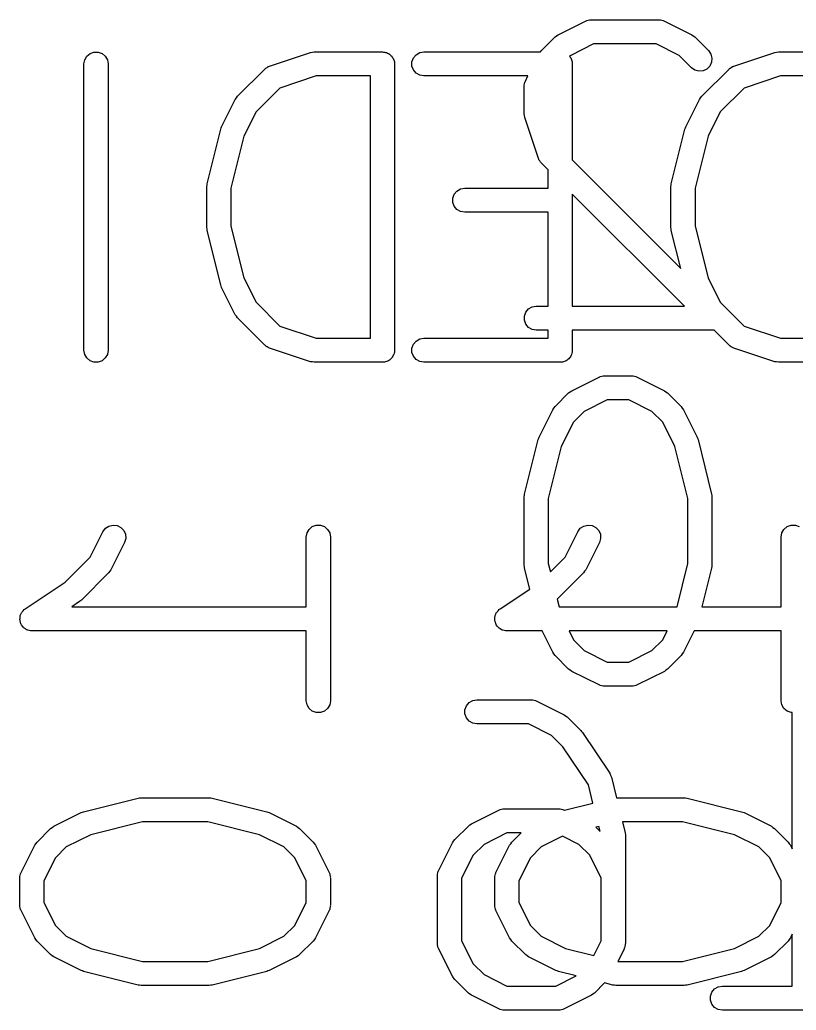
# Model space of a CAD drawing. Extents: x -0.3 to 76.5, y -74.5 to -2.2.
# Drawn here: x 69.185 to 72.455, y -29.723 to -25.55 of the extents above; entities that cross this region are included whole.
import ezdxf

# ---------------------------------------------------------------- set-up
doc = ezdxf.new("R2010")
doc.units = 0
doc.header["$MEASUREMENT"] = 0
doc.layers.add('BLACK', color=7, linetype='CONTINUOUS')

msp = doc.modelspace()

# ---------------------------------------------------------------- linework, layer by layer
at = {"layer": 'Black'}
for p, q in [((71.4524, -25.6131), (71.5673, -25.5556)), ((71.5673, -25.5556), (71.5701, -25.5548)), ((71.5701, -25.5548), (71.5726, -25.5533)), ((71.5726, -25.5533), (71.5785, -25.5523)), ((71.5785, -25.5523), (71.5842, -25.5506)), ((71.5842, -25.5506), (71.5871, -25.5508)), ((71.5871, -25.5508), (71.59, -25.5502)), ((71.59, -25.5502), (71.8773, -25.5502)), ((71.8773, -25.5502), (71.8802, -25.5508)), ((71.8802, -25.5508), (71.8831, -25.5506)), ((71.8831, -25.5506), (71.8888, -25.5523)), ((71.8888, -25.5523), (71.8947, -25.5533)), ((71.8947, -25.5533), (71.8972, -25.5548)), ((71.8972, -25.5548), (71.9, -25.5556)), ((71.9, -25.5556), (72.0149, -25.6131)), ((71.3817, -25.68), (71.4392, -25.6226)), ((71.4392, -25.6226), (71.4459, -25.6179)), ((71.4459, -25.6179), (71.4524, -25.6131)), ((72.0149, -25.6131), (72.0214, -25.6179)), ((72.0214, -25.6179), (72.0281, -25.6226)), ((72.0281, -25.6226), (72.0856, -25.68)), ((71.602, -25.6518), (71.5052, -25.7003)), ((71.8653, -25.6518), (71.602, -25.6518)), ((71.9621, -25.7003), (71.8653, -25.6518)), ((69.4585, -25.7187), (69.4673, -25.7034)), ((69.4673, -25.7034), (69.4808, -25.6921)), ((69.4808, -25.6921), (69.4974, -25.686)), ((69.4974, -25.686), (69.5151, -25.686)), ((69.5151, -25.686), (69.5316, -25.6921)), ((69.5316, -25.6921), (69.5452, -25.7034)), ((69.5452, -25.7034), (69.554, -25.7187)), ((70.2371, -25.7453), (70.4094, -25.6879)), ((70.4094, -25.6879), (70.4175, -25.6867)), ((70.4175, -25.6867), (70.4255, -25.6852)), ((70.4255, -25.6852), (70.7127, -25.6852)), ((70.7127, -25.6852), (70.7171, -25.686)), ((70.7171, -25.686), (70.7216, -25.686)), ((70.7216, -25.686), (70.7257, -25.6875)), ((70.7257, -25.6875), (70.7301, -25.6883)), ((70.7301, -25.6883), (70.734, -25.6905)), ((70.734, -25.6905), (70.7381, -25.6921)), ((70.7381, -25.6921), (70.7415, -25.6949)), ((70.7415, -25.6949), (70.7454, -25.6971)), ((70.7454, -25.6971), (70.7482, -25.7005)), ((70.7482, -25.7005), (70.7517, -25.7034)), ((70.7517, -25.7034), (70.7539, -25.7072)), ((70.8427, -25.7106), (70.8541, -25.6971)), ((70.8541, -25.6971), (70.8694, -25.6883)), ((70.8694, -25.6883), (70.8867, -25.6852)), ((70.8867, -25.6852), (71.3781, -25.6852)), ((71.3781, -25.6852), (71.3817, -25.68)), ((71.5052, -25.7003), (71.5009, -25.7046)), ((71.5009, -25.7046), (71.5024, -25.7072)), ((72.0137, -25.7519), (71.9621, -25.7003)), ((72.0856, -25.68), (72.0957, -25.6945)), ((72.0957, -25.6945), (72.1002, -25.7115)), ((72.1921, -25.7453), (72.3644, -25.6879)), ((72.3644, -25.6879), (72.3725, -25.6867)), ((72.3725, -25.6867), (72.3805, -25.6852)), ((72.3805, -25.6852), (72.6678, -25.6852)), ((69.4554, -25.736), (69.4585, -25.7187)), ((69.4554, -26.9425), (69.4554, -25.736)), ((69.554, -25.7187), (69.557, -25.736)), ((69.557, -25.736), (69.557, -26.9425)), ((70.2268, -25.7509), (70.2317, -25.7475)), ((70.2317, -25.7475), (70.2345, -25.7467)), ((70.2345, -25.7467), (70.2371, -25.7453)), ((70.7539, -25.7072), (70.7567, -25.7106)), ((70.7567, -25.7106), (70.7583, -25.7148)), ((70.7583, -25.7148), (70.7605, -25.7187)), ((70.7605, -25.7187), (70.7612, -25.7231)), ((70.7612, -25.7231), (70.7628, -25.7272)), ((70.7628, -25.7272), (70.7628, -25.7317)), ((70.7628, -25.7317), (70.7635, -25.736)), ((70.7635, -25.736), (70.7635, -26.9425)), ((70.8367, -25.7272), (70.8427, -25.7106)), ((70.8367, -25.7449), (70.8367, -25.7272)), ((70.8427, -25.7614), (70.8367, -25.7449)), ((71.5024, -25.7072), (71.5053, -25.7106)), ((71.5053, -25.7106), (71.5068, -25.7148)), ((71.5068, -25.7148), (71.509, -25.7187)), ((71.509, -25.7187), (71.5098, -25.7231)), ((71.5098, -25.7231), (71.5113, -25.7272)), ((71.5113, -25.7272), (71.5113, -25.7317)), ((71.5113, -25.7317), (71.5121, -25.736)), ((71.5121, -25.736), (71.5121, -26.1407)), ((72.0913, -25.7451), (72.0788, -25.7576)), ((72.0987, -25.7291), (72.0913, -25.7451)), ((72.1002, -25.7115), (72.0987, -25.7291)), ((72.1818, -25.7509), (72.1867, -25.7475)), ((72.1867, -25.7475), (72.1895, -25.7467)), ((72.1895, -25.7467), (72.1921, -25.7453)), ((70.1023, -25.8725), (70.2172, -25.7576)), ((70.2172, -25.7576), (70.2196, -25.7559)), ((70.2196, -25.7559), (70.2215, -25.7537)), ((70.2215, -25.7537), (70.2268, -25.7509)), ((70.4337, -25.7868), (70.2806, -25.8379)), ((70.6619, -25.7868), (70.4337, -25.7868)), ((70.6619, -26.8917), (70.6619, -25.7868)), ((70.8541, -25.775), (70.8427, -25.7614)), ((70.8694, -25.7838), (70.8541, -25.775)), ((70.8867, -25.7868), (70.8694, -25.7838)), ((71.3254, -25.7868), (70.8867, -25.7868)), ((71.3148, -25.8081), (71.3254, -25.7868)), ((72.0282, -25.762), (72.0137, -25.7519)), ((72.0452, -25.7666), (72.0282, -25.762)), ((72.0628, -25.765), (72.0452, -25.7666)), ((72.0573, -25.8725), (72.1722, -25.7576)), ((72.0788, -25.7576), (72.0628, -25.765)), ((72.1722, -25.7576), (72.1746, -25.7559)), ((72.1746, -25.7559), (72.1766, -25.7537)), ((72.1766, -25.7537), (72.1818, -25.7509)), ((72.3887, -25.7868), (72.2356, -25.8379)), ((72.617, -25.7868), (72.3887, -25.7868)), ((71.3094, -25.8309), (71.3099, -25.828)), ((71.3094, -25.9458), (71.3094, -25.8309)), ((71.3097, -25.825), (71.3114, -25.8193)), ((71.3099, -25.828), (71.3097, -25.825)), ((71.3114, -25.8193), (71.3125, -25.8135)), ((71.3125, -25.8135), (71.3139, -25.8109)), ((71.3139, -25.8109), (71.3148, -25.8081)), ((70.0976, -25.8792), (70.1023, -25.8725)), ((70.2806, -25.8379), (70.18, -25.9385)), ((72.0526, -25.8792), (72.0573, -25.8725)), ((72.2356, -25.8379), (72.135, -25.9385)), ((70.0353, -26.0006), (70.0928, -25.8857)), ((70.0928, -25.8857), (70.0976, -25.8792)), ((71.9903, -26.0006), (72.0478, -25.8857)), ((72.0478, -25.8857), (72.0526, -25.8792)), ((70.18, -25.9385), (70.1287, -26.041)), ((71.3108, -25.9538), (71.3094, -25.9458)), ((71.312, -25.9618), (71.3108, -25.9538)), ((72.135, -25.9385), (72.0837, -26.041)), ((71.3695, -26.1342), (71.312, -25.9618)), ((69.974, -26.2408), (70.0315, -26.011)), ((70.0315, -26.011), (70.0337, -26.0059)), ((70.0337, -26.0059), (70.0353, -26.0006)), ((71.9291, -26.2408), (71.9865, -26.011)), ((71.9865, -26.011), (71.9888, -26.0059)), ((71.9888, -26.0059), (71.9903, -26.0006)), ((70.1287, -26.041), (70.0741, -26.2594)), ((72.0837, -26.041), (72.0291, -26.2594)), ((71.3709, -26.1368), (71.3695, -26.1342)), ((71.3716, -26.1396), (71.3709, -26.1368)), ((71.375, -26.1445), (71.3716, -26.1396)), ((71.3779, -26.1497), (71.375, -26.1445)), ((71.3801, -26.1516), (71.3779, -26.1497)), ((71.3817, -26.154), (71.3801, -26.1516)), ((71.4105, -26.1828), (71.3817, -26.154)), ((71.5121, -26.1407), (71.969, -26.5976)), ((71.4105, -26.2598), (71.4105, -26.1828)), ((69.9725, -26.2531), (69.9736, -26.247)), ((69.9736, -26.247), (69.974, -26.2408)), ((71.9275, -26.2531), (71.9286, -26.247)), ((71.9286, -26.247), (71.9291, -26.2408)), ((69.9725, -26.4255), (69.9725, -26.2531)), ((70.0741, -26.2594), (70.0741, -26.4192)), ((71.0091, -26.3017), (71.0151, -26.2852)), ((71.0151, -26.2852), (71.0264, -26.2717)), ((71.0264, -26.2717), (71.0417, -26.2628)), ((71.0417, -26.2628), (71.0591, -26.2598)), ((71.0591, -26.2598), (71.4105, -26.2598)), ((71.9845, -26.7567), (71.5121, -26.2844)), ((71.5121, -26.2844), (71.5121, -26.7567)), ((71.9275, -26.4255), (71.9275, -26.2531)), ((72.0291, -26.2594), (72.0291, -26.4192)), ((71.0091, -26.3194), (71.0091, -26.3017)), ((71.0151, -26.336), (71.0091, -26.3194)), ((71.0264, -26.3495), (71.0151, -26.336)), ((71.0417, -26.3583), (71.0264, -26.3495)), ((71.0591, -26.3614), (71.0417, -26.3583)), ((71.4105, -26.3614), (71.0591, -26.3614)), ((71.4105, -26.7567), (71.4105, -26.3614)), ((69.9736, -26.4316), (69.9725, -26.4255)), ((69.974, -26.4378), (69.9736, -26.4316)), ((70.0315, -26.6676), (69.974, -26.4378)), ((70.0741, -26.4192), (70.1287, -26.6376)), ((71.9286, -26.4316), (71.9275, -26.4255)), ((71.9291, -26.4378), (71.9286, -26.4316)), ((71.969, -26.5976), (71.9291, -26.4378)), ((72.0291, -26.4192), (72.0837, -26.6376)), ((70.1287, -26.6376), (70.18, -26.7401)), ((72.0837, -26.6376), (72.135, -26.7401)), ((70.0337, -26.6727), (70.0315, -26.6676)), ((70.0353, -26.678), (70.0337, -26.6727)), ((70.0928, -26.7929), (70.0353, -26.678)), ((70.18, -26.7401), (70.2806, -26.8407)), ((72.135, -26.7401), (72.2356, -26.8407)), ((71.3102, -26.7987), (71.3162, -26.7821)), ((71.3162, -26.7821), (71.3276, -26.7686)), ((71.3276, -26.7686), (71.3428, -26.7598)), ((71.3428, -26.7598), (71.3602, -26.7567)), ((71.3602, -26.7567), (71.4105, -26.7567)), ((71.5121, -26.7567), (71.9845, -26.7567)), ((70.0976, -26.7995), (70.0928, -26.7929)), ((70.1023, -26.8061), (70.0976, -26.7995)), ((70.2172, -26.921), (70.1023, -26.8061)), ((71.3102, -26.8164), (71.3102, -26.7987)), ((71.3162, -26.8329), (71.3102, -26.8164)), ((71.3276, -26.8465), (71.3162, -26.8329)), ((70.2806, -26.8407), (70.4337, -26.8917)), ((71.3428, -26.8553), (71.3276, -26.8465)), ((71.3602, -26.8583), (71.3428, -26.8553)), ((71.4105, -26.8583), (71.3602, -26.8583)), ((71.4105, -26.8917), (71.4105, -26.8583)), ((72.1071, -26.8583), (71.5121, -26.8583)), ((71.5121, -26.8583), (71.5121, -26.9425)), ((72.1092, -26.858), (72.1071, -26.8583)), ((72.1722, -26.921), (72.1092, -26.858)), ((72.2356, -26.8407), (72.3887, -26.8917)), ((70.4337, -26.8917), (70.6619, -26.8917)), ((70.8427, -26.9171), (70.8541, -26.9036)), ((70.8541, -26.9036), (70.8694, -26.8948)), ((70.8694, -26.8948), (70.8867, -26.8917)), ((70.8867, -26.8917), (71.4105, -26.8917)), ((72.3887, -26.8917), (72.617, -26.8917)), ((69.4585, -26.9599), (69.4554, -26.9425)), ((69.557, -26.9425), (69.554, -26.9599)), ((70.2196, -26.9227), (70.2172, -26.921)), ((70.2215, -26.9249), (70.2196, -26.9227)), ((70.2268, -26.9277), (70.2215, -26.9249)), ((70.2317, -26.9311), (70.2268, -26.9277)), ((70.2345, -26.9319), (70.2317, -26.9311)), ((70.2371, -26.9333), (70.2345, -26.9319)), ((70.4094, -26.9907), (70.2371, -26.9333)), ((70.7612, -26.9555), (70.7605, -26.9599)), ((70.7628, -26.9514), (70.7612, -26.9555)), ((70.7635, -26.9425), (70.7628, -26.9469)), ((70.7628, -26.9469), (70.7628, -26.9514)), ((70.8367, -26.9337), (70.8427, -26.9171)), ((70.8367, -26.9514), (70.8367, -26.9337)), ((70.8427, -26.9679), (70.8367, -26.9514)), ((71.5098, -26.9555), (71.509, -26.9599)), ((71.5113, -26.9514), (71.5098, -26.9555)), ((71.5121, -26.9425), (71.5113, -26.9469)), ((71.5113, -26.9469), (71.5113, -26.9514)), ((72.1746, -26.9227), (72.1722, -26.921)), ((72.1766, -26.9249), (72.1746, -26.9227)), ((72.1818, -26.9277), (72.1766, -26.9249)), ((72.1867, -26.9311), (72.1818, -26.9277)), ((72.1895, -26.9319), (72.1867, -26.9311)), ((72.1921, -26.9333), (72.1895, -26.9319)), ((72.3644, -26.9907), (72.1921, -26.9333)), ((69.4673, -26.9752), (69.4585, -26.9599)), ((69.4808, -26.9865), (69.4673, -26.9752)), ((69.4974, -26.9926), (69.4808, -26.9865)), ((69.5151, -26.9926), (69.4974, -26.9926)), ((69.5316, -26.9865), (69.5151, -26.9926)), ((69.5452, -26.9752), (69.5316, -26.9865)), ((69.554, -26.9599), (69.5452, -26.9752)), ((70.4175, -26.9919), (70.4094, -26.9907)), ((70.4255, -26.9933), (70.4175, -26.9919)), ((70.7127, -26.9933), (70.4255, -26.9933)), ((70.7171, -26.9926), (70.7127, -26.9933)), ((70.7216, -26.9926), (70.7171, -26.9926)), ((70.7257, -26.9911), (70.7216, -26.9926)), ((70.7301, -26.9903), (70.7257, -26.9911)), ((70.734, -26.9881), (70.7301, -26.9903)), ((70.7381, -26.9865), (70.734, -26.9881)), ((70.7415, -26.9837), (70.7381, -26.9865)), ((70.7454, -26.9815), (70.7415, -26.9837)), ((70.7482, -26.9781), (70.7454, -26.9815)), ((70.7517, -26.9752), (70.7482, -26.9781)), ((70.7539, -26.9714), (70.7517, -26.9752)), ((70.7567, -26.9679), (70.7539, -26.9714)), ((70.7583, -26.9638), (70.7567, -26.9679)), ((70.7605, -26.9599), (70.7583, -26.9638)), ((70.8541, -26.9815), (70.8427, -26.9679)), ((70.8694, -26.9903), (70.8541, -26.9815)), ((70.8867, -26.9933), (70.8694, -26.9903)), ((71.4613, -26.9933), (70.8867, -26.9933)), ((71.4656, -26.9926), (71.4613, -26.9933)), ((71.4701, -26.9926), (71.4656, -26.9926)), ((71.4743, -26.9911), (71.4701, -26.9926)), ((71.4786, -26.9903), (71.4743, -26.9911)), ((71.4825, -26.9881), (71.4786, -26.9903)), ((71.4867, -26.9865), (71.4825, -26.9881)), ((71.4901, -26.9837), (71.4867, -26.9865)), ((71.4939, -26.9815), (71.4901, -26.9837)), ((71.4968, -26.9781), (71.4939, -26.9815)), ((71.5002, -26.9752), (71.4968, -26.9781)), ((71.5024, -26.9714), (71.5002, -26.9752)), ((71.5053, -26.9679), (71.5024, -26.9714)), ((71.5068, -26.9638), (71.5053, -26.9679)), ((71.509, -26.9599), (71.5068, -26.9638)), ((72.3725, -26.9919), (72.3644, -26.9907)), ((72.3805, -26.9933), (72.3725, -26.9919)), ((72.6678, -26.9933), (72.3805, -26.9933)), ((71.5099, -27.1131), (71.6248, -27.0556)), ((71.6248, -27.0556), (71.6276, -27.0548)), ((71.6276, -27.0548), (71.6301, -27.0533)), ((71.6301, -27.0533), (71.636, -27.0523)), ((71.636, -27.0523), (71.6417, -27.0506)), ((71.6417, -27.0506), (71.6446, -27.0508)), ((71.6446, -27.0508), (71.6475, -27.0502)), ((71.6475, -27.0502), (71.7624, -27.0502)), ((71.7624, -27.0502), (71.7653, -27.0508)), ((71.7653, -27.0508), (71.7682, -27.0506)), ((71.7682, -27.0506), (71.7739, -27.0523)), ((71.7739, -27.0523), (71.7798, -27.0533)), ((71.7798, -27.0533), (71.7823, -27.0548)), ((71.7823, -27.0548), (71.7851, -27.0556)), ((71.7851, -27.0556), (71.9, -27.1131)), ((71.4392, -27.18), (71.4967, -27.1226)), ((71.4967, -27.1226), (71.5033, -27.1179)), ((71.5033, -27.1179), (71.5099, -27.1131)), ((71.9, -27.1131), (71.9065, -27.1179)), ((71.9065, -27.1179), (71.9132, -27.1226)), ((71.9132, -27.1226), (71.9707, -27.18)), ((71.6595, -27.1518), (71.5627, -27.2003)), ((71.7504, -27.1518), (71.6595, -27.1518)), ((71.8472, -27.2003), (71.7504, -27.1518)), ((71.3722, -27.3081), (71.4297, -27.1932)), ((71.4297, -27.1932), (71.4345, -27.1867)), ((71.4345, -27.1867), (71.4392, -27.18)), ((71.5627, -27.2003), (71.5169, -27.246)), ((71.893, -27.246), (71.8472, -27.2003)), ((71.9707, -27.18), (71.9753, -27.1867)), ((71.9753, -27.1867), (71.9802, -27.1932)), ((71.9802, -27.1932), (72.0376, -27.3081)), ((71.5169, -27.246), (71.4656, -27.3486)), ((71.9443, -27.3486), (71.893, -27.246)), ((71.3109, -27.5483), (71.3684, -27.3185)), ((71.3684, -27.3185), (71.3706, -27.3135)), ((71.3706, -27.3135), (71.3722, -27.3081)), ((72.0376, -27.3081), (72.0392, -27.3135)), ((72.0392, -27.3135), (72.0415, -27.3185)), ((72.0415, -27.3185), (72.0989, -27.5483)), ((71.4656, -27.3486), (71.411, -27.5669)), ((71.9988, -27.5669), (71.9443, -27.3486)), ((71.3094, -27.5607), (71.3105, -27.5545)), ((71.3094, -27.8479), (71.3094, -27.5607)), ((71.3105, -27.5545), (71.3109, -27.5483)), ((71.411, -27.5669), (71.411, -27.8417)), ((71.9988, -27.8417), (71.9988, -27.5669)), ((72.0989, -27.5483), (72.0994, -27.5545)), ((72.0994, -27.5545), (72.1004, -27.5607)), ((72.1004, -27.5607), (72.1004, -27.8479)), ((69.4816, -27.8146), (69.5353, -27.7071)), ((69.5353, -27.7071), (69.5458, -27.6929)), ((69.5458, -27.6929), (69.5606, -27.6832)), ((69.5606, -27.6832), (69.5777, -27.6791)), ((69.5777, -27.6791), (69.5952, -27.6811)), ((69.5952, -27.6811), (69.611, -27.689)), ((69.611, -27.689), (69.6232, -27.7018)), ((69.6232, -27.7018), (69.6302, -27.718)), ((70.3948, -27.7124), (70.4036, -27.6972)), ((70.4036, -27.6972), (70.4171, -27.6858)), ((70.4171, -27.6858), (70.4337, -27.6798)), ((70.4337, -27.6798), (70.4514, -27.6798)), ((70.4514, -27.6798), (70.4679, -27.6858)), ((70.4679, -27.6858), (70.4815, -27.6972)), ((70.4815, -27.6972), (70.4903, -27.7124)), ((71.4816, -27.8146), (71.5353, -27.7071)), ((71.5353, -27.7071), (71.5458, -27.6929)), ((71.5458, -27.6929), (71.5606, -27.6832)), ((71.5606, -27.6832), (71.5777, -27.6791)), ((71.5777, -27.6791), (71.5952, -27.6811)), ((71.5952, -27.6811), (71.611, -27.689)), ((71.611, -27.689), (71.6232, -27.7018)), ((71.6232, -27.7018), (71.6302, -27.718)), ((72.3948, -27.7124), (72.4036, -27.6972)), ((72.4036, -27.6972), (72.4171, -27.6858)), ((72.4171, -27.6858), (72.4337, -27.6798)), ((72.4337, -27.6798), (72.4514, -27.6798)), ((72.4514, -27.6798), (72.4679, -27.6858)), ((69.6312, -27.7356), (69.6262, -27.7525)), ((69.6302, -27.718), (69.6312, -27.7356)), ((70.3917, -27.7298), (70.3948, -27.7124)), ((70.3917, -28.0237), (70.3917, -27.7298)), ((70.4903, -27.7124), (70.4933, -27.7298)), ((70.4933, -27.7298), (70.4933, -28.4192)), ((71.6312, -27.7356), (71.6262, -27.7525)), ((71.6302, -27.718), (71.6312, -27.7356)), ((72.3917, -27.7298), (72.3948, -27.7124)), ((72.3917, -28.0237), (72.3917, -27.7298)), ((69.6262, -27.7525), (69.5687, -27.8674)), ((71.6262, -27.7525), (71.5687, -27.8674)), ((69.376, -27.9201), (69.4816, -27.8146)), ((71.4197, -27.8765), (71.4816, -27.8146)), ((69.5639, -27.874), (69.5592, -27.8806)), ((69.5687, -27.8674), (69.5639, -27.874)), ((71.3105, -27.8541), (71.3094, -27.8479)), ((71.3109, -27.8602), (71.3105, -27.8541)), ((71.3331, -27.9488), (71.3109, -27.8602)), ((71.411, -27.8417), (71.4197, -27.8765)), ((71.5639, -27.874), (71.5592, -27.8806)), ((71.5687, -27.8674), (71.5639, -27.874)), ((71.9533, -28.0237), (71.9988, -27.8417)), ((72.0989, -27.8602), (72.0581, -28.0237)), ((72.0994, -27.8541), (72.0989, -27.8602)), ((72.1004, -27.8479), (72.0994, -27.8541)), ((69.5592, -27.8806), (69.4443, -27.9955)), ((71.5592, -27.8806), (71.4484, -27.9914)), ((69.2079, -28.0323), (69.376, -27.9201)), ((71.2079, -28.0323), (71.3331, -27.9488)), ((69.4402, -27.9984), (69.4366, -28.0019)), ((69.4443, -27.9955), (69.4402, -27.9984)), ((71.4484, -27.9914), (71.4565, -28.0237)), ((69.1951, -28.0444), (69.1995, -28.0403)), ((69.1995, -28.0403), (69.2034, -28.0356)), ((69.2034, -28.0356), (69.2058, -28.0342)), ((69.2058, -28.0342), (69.2079, -28.0323)), ((69.4366, -28.0019), (69.4038, -28.0237)), ((69.4038, -28.0237), (70.3917, -28.0237)), ((71.1951, -28.0444), (71.1995, -28.0403)), ((71.1995, -28.0403), (71.2034, -28.0356)), ((71.2034, -28.0356), (71.2058, -28.0342)), ((71.2058, -28.0342), (71.2079, -28.0323)), ((71.4565, -28.0237), (71.9533, -28.0237)), ((72.0581, -28.0237), (72.3917, -28.0237)), ((69.1854, -28.0778), (69.186, -28.0718)), ((69.186, -28.0805), (69.1854, -28.0778)), ((69.186, -28.0657), (69.187, -28.0631)), ((69.186, -28.0718), (69.186, -28.0657)), ((69.186, -28.0833), (69.186, -28.0805)), ((69.1881, -28.089), (69.186, -28.0833)), ((69.187, -28.0631), (69.1873, -28.0603)), ((69.1873, -28.0603), (69.19, -28.0548)), ((69.19, -28.0548), (69.1921, -28.0491)), ((69.1921, -28.0491), (69.1939, -28.047)), ((69.1939, -28.047), (69.1951, -28.0444)), ((71.1854, -28.0778), (71.186, -28.0718)), ((71.186, -28.0805), (71.1854, -28.0778)), ((71.186, -28.0657), (71.187, -28.0631)), ((71.186, -28.0718), (71.186, -28.0657)), ((71.186, -28.0833), (71.186, -28.0805)), ((71.1881, -28.089), (71.186, -28.0833)), ((71.187, -28.0631), (71.1873, -28.0603)), ((71.1873, -28.0603), (71.19, -28.0548)), ((71.19, -28.0548), (71.1921, -28.0491)), ((71.1921, -28.0491), (71.1939, -28.047)), ((71.1939, -28.047), (71.1951, -28.0444)), ((69.1895, -28.0949), (69.1881, -28.089)), ((69.1911, -28.0973), (69.1895, -28.0949)), ((69.1921, -28.0999), (69.1911, -28.0973)), ((69.196, -28.1046), (69.1921, -28.0999)), ((69.1993, -28.1096), (69.196, -28.1046)), ((69.2016, -28.1113), (69.1993, -28.1096)), ((69.2034, -28.1134), (69.2016, -28.1113)), ((69.2086, -28.1165), (69.2034, -28.1134)), ((69.2135, -28.1201), (69.2086, -28.1165)), ((69.2162, -28.1209), (69.2135, -28.1201)), ((69.2187, -28.1223), (69.2162, -28.1209)), ((69.2246, -28.1233), (69.2187, -28.1223)), ((69.2305, -28.125), (69.2246, -28.1233)), ((69.2333, -28.1248), (69.2305, -28.125)), ((69.236, -28.1253), (69.2333, -28.1248)), ((70.3917, -28.1253), (69.236, -28.1253)), ((70.3917, -28.4192), (70.3917, -28.1253)), ((71.1895, -28.0949), (71.1881, -28.089)), ((71.1911, -28.0973), (71.1895, -28.0949)), ((71.1921, -28.0999), (71.1911, -28.0973)), ((71.196, -28.1046), (71.1921, -28.0999)), ((71.1993, -28.1096), (71.196, -28.1046)), ((71.2016, -28.1113), (71.1993, -28.1096)), ((71.2034, -28.1134), (71.2016, -28.1113)), ((71.2086, -28.1165), (71.2034, -28.1134)), ((71.2135, -28.1201), (71.2086, -28.1165)), ((71.2162, -28.1209), (71.2135, -28.1201)), ((71.2187, -28.1223), (71.2162, -28.1209)), ((71.2246, -28.1233), (71.2187, -28.1223)), ((71.2305, -28.125), (71.2246, -28.1233)), ((71.2333, -28.1248), (71.2305, -28.125)), ((71.236, -28.1253), (71.2333, -28.1248)), ((71.3847, -28.1253), (71.236, -28.1253)), ((71.4297, -28.2154), (71.3847, -28.1253)), ((71.4983, -28.1253), (71.5169, -28.1626)), ((71.9116, -28.1253), (71.4983, -28.1253)), ((71.893, -28.1626), (71.9116, -28.1253)), ((72.0252, -28.1253), (71.9802, -28.2154)), ((72.3917, -28.1253), (72.0252, -28.1253)), ((72.3917, -28.4192), (72.3917, -28.1253)), ((71.5169, -28.1626), (71.5627, -28.2083)), ((71.8472, -28.2083), (71.893, -28.1626)), ((71.5627, -28.2083), (71.6595, -28.2567)), ((71.7504, -28.2567), (71.8472, -28.2083)), ((71.4345, -28.2219), (71.4297, -28.2154)), ((71.4392, -28.2286), (71.4345, -28.2219)), ((71.4967, -28.286), (71.4392, -28.2286)), ((71.9707, -28.2286), (71.9132, -28.286)), ((71.9753, -28.2219), (71.9707, -28.2286)), ((71.9802, -28.2154), (71.9753, -28.2219)), ((71.5033, -28.2907), (71.4967, -28.286)), ((71.5099, -28.2955), (71.5033, -28.2907)), ((71.6595, -28.2567), (71.7504, -28.2567)), ((71.9065, -28.2907), (71.9, -28.2955)), ((71.9132, -28.286), (71.9065, -28.2907)), ((71.6248, -28.353), (71.5099, -28.2955)), ((71.9, -28.2955), (71.7851, -28.353)), ((71.6276, -28.3538), (71.6248, -28.353)), ((71.6301, -28.3553), (71.6276, -28.3538)), ((71.636, -28.3563), (71.6301, -28.3553)), ((71.6417, -28.358), (71.636, -28.3563)), ((71.6446, -28.3578), (71.6417, -28.358)), ((71.6475, -28.3583), (71.6446, -28.3578)), ((71.7624, -28.3583), (71.6475, -28.3583)), ((71.7653, -28.3578), (71.7624, -28.3583)), ((71.7682, -28.358), (71.7653, -28.3578)), ((71.7739, -28.3563), (71.7682, -28.358)), ((71.7798, -28.3553), (71.7739, -28.3563)), ((71.7823, -28.3538), (71.7798, -28.3553)), ((71.7851, -28.353), (71.7823, -28.3538)), ((71.0775, -28.4271), (71.0927, -28.4183)), ((71.0927, -28.4183), (71.1101, -28.4152)), ((71.1101, -28.4152), (71.3399, -28.4152)), ((71.3399, -28.4152), (71.3428, -28.4158)), ((71.3428, -28.4158), (71.3457, -28.4156)), ((71.3457, -28.4156), (71.3514, -28.4173)), ((71.3514, -28.4173), (71.3573, -28.4183)), ((71.3573, -28.4183), (71.3598, -28.4198)), ((70.3948, -28.4366), (70.3917, -28.4192)), ((70.4036, -28.4519), (70.3948, -28.4366)), ((70.4171, -28.4632), (70.4036, -28.4519)), ((70.4815, -28.4519), (70.4679, -28.4632)), ((70.4903, -28.4366), (70.4815, -28.4519)), ((70.4933, -28.4192), (70.4903, -28.4366)), ((71.0601, -28.4572), (71.0661, -28.4406)), ((71.0601, -28.4749), (71.0601, -28.4572)), ((71.0661, -28.4406), (71.0775, -28.4271)), ((71.3598, -28.4198), (71.3626, -28.4206)), ((71.3626, -28.4206), (71.4776, -28.4781)), ((72.3948, -28.4366), (72.3917, -28.4192)), ((72.4036, -28.4519), (72.3948, -28.4366)), ((72.4171, -28.4632), (72.4036, -28.4519)), ((70.4337, -28.4693), (70.4171, -28.4632)), ((70.4514, -28.4693), (70.4337, -28.4693)), ((70.4679, -28.4632), (70.4514, -28.4693)), ((71.0661, -28.4914), (71.0601, -28.4749)), ((71.0775, -28.505), (71.0661, -28.4914)), ((71.4776, -28.4781), (71.4841, -28.4829)), ((71.4841, -28.4829), (71.4908, -28.4876)), ((71.4908, -28.4876), (71.5482, -28.545)), ((72.4337, -28.4693), (72.4171, -28.4632)), ((72.4382, -28.4693), (72.4337, -28.4693)), ((72.4382, -29.0438), (72.4382, -28.4693)), ((71.0927, -28.5138), (71.0775, -28.505)), ((71.1101, -28.5168), (71.0927, -28.5138)), ((71.3279, -28.5168), (71.1101, -28.5168)), ((71.4247, -28.5653), (71.3279, -28.5168)), ((71.4728, -28.6133), (71.4247, -28.5653)), ((71.5482, -28.545), (71.5511, -28.5491)), ((71.5511, -28.5491), (71.5546, -28.5528)), ((71.5546, -28.5528), (71.6695, -28.7251)), ((71.58, -28.7742), (71.4728, -28.6133)), ((71.6695, -28.7251), (71.6729, -28.733)), ((71.6729, -28.733), (71.6765, -28.741)), ((71.6765, -28.741), (71.6982, -28.8281)), ((71.5992, -28.8506), (71.58, -28.7742)), ((69.4535, -28.887), (69.6833, -28.8296)), ((69.6833, -28.8296), (69.6895, -28.8291)), ((69.6895, -28.8291), (69.6957, -28.8281)), ((69.6957, -28.8281), (69.9829, -28.8281)), ((69.9829, -28.8281), (69.9891, -28.8291)), ((69.9891, -28.8291), (69.9952, -28.8296)), ((69.9952, -28.8296), (70.2251, -28.887)), ((71.6982, -28.8281), (71.9829, -28.8281)), ((71.9829, -28.8281), (71.9891, -28.8291)), ((71.9891, -28.8291), (71.9952, -28.8296)), ((71.9952, -28.8296), (72.2251, -28.887)), ((71.2076, -28.8779), (71.2135, -28.8769)), ((71.2135, -28.8769), (71.2192, -28.8752)), ((71.2192, -28.8752), (71.2221, -28.8754)), ((71.2221, -28.8754), (71.225, -28.8749)), ((71.225, -28.8749), (71.4548, -28.8749)), ((71.4548, -28.8749), (71.4577, -28.8754)), ((71.4577, -28.8754), (71.4606, -28.8752)), ((71.4606, -28.8752), (71.4663, -28.8769)), ((71.4663, -28.8769), (71.4722, -28.8779)), ((71.4786, -28.8808), (71.5992, -28.8506)), ((69.3282, -28.9483), (69.4431, -28.8909)), ((69.4431, -28.8909), (69.4485, -28.8893)), ((69.4485, -28.8893), (69.4535, -28.887)), ((70.2251, -28.887), (70.2301, -28.8893)), ((70.2301, -28.8893), (70.2355, -28.8909)), ((70.2355, -28.8909), (70.3504, -28.9483)), ((71.0874, -28.9377), (71.2023, -28.8802)), ((71.2023, -28.8802), (71.2051, -28.8794)), ((71.2051, -28.8794), (71.2076, -28.8779)), ((71.4722, -28.8779), (71.4747, -28.8794)), ((71.4747, -28.8794), (71.4776, -28.8802)), ((71.4776, -28.8802), (71.4786, -28.8808)), ((72.2251, -28.887), (72.2301, -28.8893)), ((72.2301, -28.8893), (72.2355, -28.8909)), ((72.2355, -28.8909), (72.3504, -28.9483)), ((69.2576, -29.0153), (69.315, -28.9578)), ((69.315, -28.9578), (69.3217, -28.9532)), ((69.3217, -28.9532), (69.3282, -28.9483)), ((69.7019, -28.9297), (69.4836, -28.9842)), ((69.9767, -28.9297), (69.7019, -28.9297)), ((70.195, -28.9842), (69.9767, -28.9297)), ((70.3504, -28.9483), (70.3569, -28.9532)), ((70.3569, -28.9532), (70.3636, -28.9578)), ((70.3636, -28.9578), (70.421, -29.0153)), ((71.0167, -29.0046), (71.0742, -28.9472)), ((71.0742, -28.9472), (71.0809, -28.9425)), ((71.0809, -28.9425), (71.0874, -28.9377)), ((71.6238, -28.9492), (71.6109, -28.9524)), ((71.6109, -28.9524), (71.6292, -28.9707)), ((71.6292, -28.9707), (71.6238, -28.9492)), ((71.7236, -28.9297), (71.7339, -28.9708)), ((71.9767, -28.9297), (71.7236, -28.9297)), ((72.195, -28.9842), (71.9767, -28.9297)), ((72.3504, -28.9483), (72.3569, -28.9532)), ((72.3569, -28.9532), (72.3636, -28.9578)), ((72.3636, -28.9578), (72.421, -29.0153)), ((69.4836, -28.9842), (69.381, -29.0355)), ((70.2976, -29.0355), (70.195, -28.9842)), ((71.237, -28.9765), (71.1402, -29.0249)), ((71.2964, -28.9765), (71.237, -28.9765)), ((71.2576, -29.0153), (71.2964, -28.9765)), ((71.471, -28.9905), (71.381, -29.0355)), ((71.5396, -29.0249), (71.471, -28.9905)), ((71.7339, -28.9708), (71.7344, -28.977)), ((71.7344, -28.977), (71.7354, -28.9831)), ((71.7354, -28.9831), (71.7354, -29.4427)), ((72.2976, -29.0355), (72.195, -28.9842)), ((69.1906, -29.1434), (69.2481, -29.0285)), ((69.2481, -29.0285), (69.2529, -29.022)), ((69.2529, -29.022), (69.2576, -29.0153)), ((69.381, -29.0355), (69.3353, -29.0813)), ((70.3433, -29.0813), (70.2976, -29.0355)), ((70.421, -29.0153), (70.4257, -29.022)), ((70.4257, -29.022), (70.4305, -29.0285)), ((70.4305, -29.0285), (70.488, -29.1434)), ((70.9498, -29.1328), (71.0072, -29.0179)), ((71.0072, -29.0179), (71.0121, -29.0113)), ((71.0121, -29.0113), (71.0167, -29.0046)), ((71.1402, -29.0249), (71.0944, -29.0707)), ((71.1906, -29.1434), (71.2481, -29.0285)), ((71.2481, -29.0285), (71.2529, -29.022)), ((71.2529, -29.022), (71.2576, -29.0153)), ((71.381, -29.0355), (71.3353, -29.0813)), ((71.5854, -29.0707), (71.5396, -29.0249)), ((72.3433, -29.0813), (72.2976, -29.0355)), ((72.421, -29.0153), (72.4257, -29.022)), ((72.4257, -29.022), (72.4305, -29.0285)), ((72.4305, -29.0285), (72.4382, -29.0438)), ((69.3353, -29.0813), (69.2868, -29.1781)), ((70.3917, -29.1781), (70.3433, -29.0813)), ((71.0944, -29.0707), (71.046, -29.1675)), ((71.3353, -29.0813), (71.2868, -29.1781)), ((71.6338, -29.1675), (71.5854, -29.0707)), ((72.3917, -29.1781), (72.3433, -29.0813)), ((69.1852, -29.1661), (69.1858, -29.1632)), ((69.1852, -29.281), (69.1852, -29.1661)), ((69.1856, -29.1603), (69.1873, -29.1546)), ((69.1858, -29.1632), (69.1856, -29.1603)), ((69.1873, -29.1546), (69.1883, -29.1487)), ((69.1883, -29.1487), (69.1898, -29.1462)), ((69.1898, -29.1462), (69.1906, -29.1434)), ((70.488, -29.1434), (70.4888, -29.1462)), ((70.4888, -29.1462), (70.4903, -29.1487)), ((70.4903, -29.1487), (70.4913, -29.1546)), ((70.4913, -29.1546), (70.493, -29.1603)), ((70.493, -29.1603), (70.4928, -29.1632)), ((70.4928, -29.1632), (70.4933, -29.1661)), ((70.4933, -29.1661), (70.4933, -29.281)), ((70.9444, -29.1555), (70.9449, -29.1526)), ((70.9444, -29.4427), (70.9444, -29.1555)), ((70.9447, -29.1497), (70.9464, -29.144)), ((70.9449, -29.1526), (70.9447, -29.1497)), ((70.9464, -29.144), (70.9475, -29.1381)), ((70.9475, -29.1381), (70.9489, -29.1356)), ((70.9489, -29.1356), (70.9498, -29.1328)), ((71.046, -29.1675), (71.046, -29.4307)), ((71.1852, -29.1661), (71.1858, -29.1632)), ((71.1852, -29.281), (71.1852, -29.1661)), ((71.1856, -29.1603), (71.1873, -29.1546)), ((71.1858, -29.1632), (71.1856, -29.1603)), ((71.1873, -29.1546), (71.1883, -29.1487)), ((71.1883, -29.1487), (71.1898, -29.1462)), ((71.1898, -29.1462), (71.1906, -29.1434)), ((71.6338, -29.4307), (71.6338, -29.1675)), ((69.2868, -29.1781), (69.2868, -29.269)), ((70.3917, -29.269), (70.3917, -29.1781)), ((71.2868, -29.1781), (71.2868, -29.269)), ((72.3917, -29.269), (72.3917, -29.1781)), ((69.1858, -29.2839), (69.1852, -29.281)), ((69.1856, -29.2868), (69.1858, -29.2839)), ((69.1873, -29.2925), (69.1856, -29.2868)), ((69.1883, -29.2984), (69.1873, -29.2925)), ((69.2868, -29.269), (69.3353, -29.3658)), ((70.3433, -29.3658), (70.3917, -29.269)), ((70.4913, -29.2925), (70.4903, -29.2984)), ((70.493, -29.2868), (70.4913, -29.2925)), ((70.4933, -29.281), (70.4928, -29.2839)), ((70.4928, -29.2839), (70.493, -29.2868)), ((71.1858, -29.2839), (71.1852, -29.281)), ((71.1856, -29.2868), (71.1858, -29.2839)), ((71.1873, -29.2925), (71.1856, -29.2868)), ((71.1883, -29.2984), (71.1873, -29.2925)), ((71.2868, -29.269), (71.3353, -29.3658)), ((72.3433, -29.3658), (72.3917, -29.269)), ((69.1898, -29.3009), (69.1883, -29.2984)), ((69.1906, -29.3037), (69.1898, -29.3009)), ((69.2481, -29.4186), (69.1906, -29.3037)), ((70.488, -29.3037), (70.4305, -29.4186)), ((70.4888, -29.3009), (70.488, -29.3037)), ((70.4903, -29.2984), (70.4888, -29.3009)), ((71.1898, -29.3009), (71.1883, -29.2984)), ((71.1906, -29.3037), (71.1898, -29.3009)), ((71.2481, -29.4186), (71.1906, -29.3037)), ((69.3353, -29.3658), (69.381, -29.4116)), ((70.2976, -29.4116), (70.3433, -29.3658)), ((71.3353, -29.3658), (71.381, -29.4116)), ((72.2976, -29.4116), (72.3433, -29.3658)), ((69.2529, -29.4252), (69.2481, -29.4186)), ((69.381, -29.4116), (69.4836, -29.4629)), ((70.195, -29.4629), (70.2976, -29.4116)), ((70.4305, -29.4186), (70.4257, -29.4252)), ((71.2529, -29.4252), (71.2481, -29.4186)), ((71.381, -29.4116), (71.4836, -29.4629)), ((72.195, -29.4629), (72.2976, -29.4116)), ((72.4305, -29.4186), (72.4257, -29.4252)), ((72.4382, -29.4034), (72.4305, -29.4186)), ((72.4382, -29.6217), (72.4382, -29.4034)), ((69.2576, -29.4318), (69.2529, -29.4252)), ((69.315, -29.4893), (69.2576, -29.4318)), ((70.421, -29.4318), (70.3636, -29.4893)), ((70.4257, -29.4252), (70.421, -29.4318)), ((70.9449, -29.4456), (70.9444, -29.4427)), ((70.9447, -29.4485), (70.9449, -29.4456)), ((70.9464, -29.4543), (70.9447, -29.4485)), ((70.9475, -29.4601), (70.9464, -29.4543)), ((70.9489, -29.4626), (70.9475, -29.4601)), ((71.046, -29.4307), (71.0944, -29.5276)), ((71.2576, -29.4318), (71.2529, -29.4252)), ((71.315, -29.4893), (71.2576, -29.4318)), ((71.6029, -29.4927), (71.6338, -29.4307)), ((71.7324, -29.4601), (71.7309, -29.4626)), ((71.7334, -29.4543), (71.7324, -29.4601)), ((71.7351, -29.4485), (71.7334, -29.4543)), ((71.7354, -29.4427), (71.7349, -29.4456)), ((71.7349, -29.4456), (71.7351, -29.4485)), ((72.421, -29.4318), (72.3636, -29.4893)), ((72.4257, -29.4252), (72.421, -29.4318)), ((69.3217, -29.494), (69.315, -29.4893)), ((69.3282, -29.4988), (69.3217, -29.494)), ((69.4431, -29.5563), (69.3282, -29.4988)), ((69.4836, -29.4629), (69.7019, -29.5175)), ((69.9767, -29.5175), (70.195, -29.4629)), ((70.3504, -29.4988), (70.2355, -29.5563)), ((70.3569, -29.494), (70.3504, -29.4988)), ((70.3636, -29.4893), (70.3569, -29.494)), ((70.9498, -29.4655), (70.9489, -29.4626)), ((71.0072, -29.5804), (70.9498, -29.4655)), ((71.3217, -29.494), (71.315, -29.4893)), ((71.3282, -29.4988), (71.3217, -29.494)), ((71.4431, -29.5563), (71.3282, -29.4988)), ((71.4836, -29.4629), (71.6029, -29.4927)), ((71.7301, -29.4655), (71.7041, -29.5175)), ((71.7309, -29.4626), (71.7301, -29.4655)), ((71.9767, -29.5175), (72.195, -29.4629)), ((72.3504, -29.4988), (72.2355, -29.5563)), ((72.3569, -29.494), (72.3504, -29.4988)), ((72.3636, -29.4893), (72.3569, -29.494)), ((69.7019, -29.5175), (69.9767, -29.5175)), ((71.0944, -29.5276), (71.1402, -29.5733)), ((71.7041, -29.5175), (71.9767, -29.5175)), ((69.4485, -29.5579), (69.4431, -29.5563)), ((69.4535, -29.5601), (69.4485, -29.5579)), ((69.6833, -29.6176), (69.4535, -29.5601)), ((70.2251, -29.5601), (69.9952, -29.6176)), ((70.2301, -29.5579), (70.2251, -29.5601)), ((70.2355, -29.5563), (70.2301, -29.5579)), ((71.0121, -29.5869), (71.0072, -29.5804)), ((71.0167, -29.5936), (71.0121, -29.5869)), ((71.1402, -29.5733), (71.237, -29.6217)), ((71.4428, -29.6217), (71.5286, -29.5789)), ((71.4485, -29.5579), (71.4431, -29.5563)), ((71.4535, -29.5601), (71.4485, -29.5579)), ((71.5286, -29.5789), (71.4535, -29.5601)), ((72.2251, -29.5601), (71.9952, -29.6176)), ((72.2301, -29.5579), (72.2251, -29.5601)), ((72.2355, -29.5563), (72.2301, -29.5579)), ((69.6895, -29.618), (69.6833, -29.6176)), ((69.6957, -29.6191), (69.6895, -29.618)), ((69.9829, -29.6191), (69.6957, -29.6191)), ((69.9891, -29.618), (69.9829, -29.6191)), ((69.9952, -29.6176), (69.9891, -29.618)), ((71.0742, -29.651), (71.0167, -29.5936)), ((71.237, -29.6217), (71.4428, -29.6217)), ((71.648, -29.6087), (71.6057, -29.651)), ((71.6833, -29.6176), (71.648, -29.6087)), ((71.6895, -29.618), (71.6833, -29.6176)), ((71.6957, -29.6191), (71.6895, -29.618)), ((71.9829, -29.6191), (71.6957, -29.6191)), ((71.9891, -29.618), (71.9829, -29.6191)), ((71.9952, -29.6176), (71.9891, -29.618)), ((72.1116, -29.6336), (72.1269, -29.6248)), ((72.1269, -29.6248), (72.1443, -29.6217)), ((72.1443, -29.6217), (72.4382, -29.6217)), ((71.0809, -29.6557), (71.0742, -29.651)), ((71.0874, -29.6605), (71.0809, -29.6557)), ((71.2023, -29.718), (71.0874, -29.6605)), ((71.5925, -29.6605), (71.4776, -29.718)), ((71.599, -29.6557), (71.5925, -29.6605)), ((71.6057, -29.651), (71.599, -29.6557)), ((72.0942, -29.6637), (72.1003, -29.6471)), ((72.0942, -29.6814), (72.0942, -29.6637)), ((72.1003, -29.6471), (72.1116, -29.6336)), ((72.1003, -29.6979), (72.0942, -29.6814)), ((72.1116, -29.7115), (72.1003, -29.6979)), ((72.1269, -29.7203), (72.1116, -29.7115)), ((71.2051, -29.7188), (71.2023, -29.718)), ((71.2076, -29.7203), (71.2051, -29.7188)), ((71.2135, -29.7213), (71.2076, -29.7203)), ((71.2192, -29.723), (71.2135, -29.7213)), ((71.2221, -29.7228), (71.2192, -29.723)), ((71.225, -29.7233), (71.2221, -29.7228)), ((71.4548, -29.7233), (71.225, -29.7233)), ((71.4577, -29.7228), (71.4548, -29.7233)), ((71.4606, -29.723), (71.4577, -29.7228)), ((71.4663, -29.7213), (71.4606, -29.723)), ((71.4722, -29.7203), (71.4663, -29.7213)), ((71.4747, -29.7188), (71.4722, -29.7203)), ((71.4776, -29.718), (71.4747, -29.7188)), ((72.1443, -29.7233), (72.1269, -29.7203)), ((72.8337, -29.7233), (72.1443, -29.7233))]:
    msp.add_line(p, q, dxfattribs=at)

doc.saveas('drawing.dxf')
